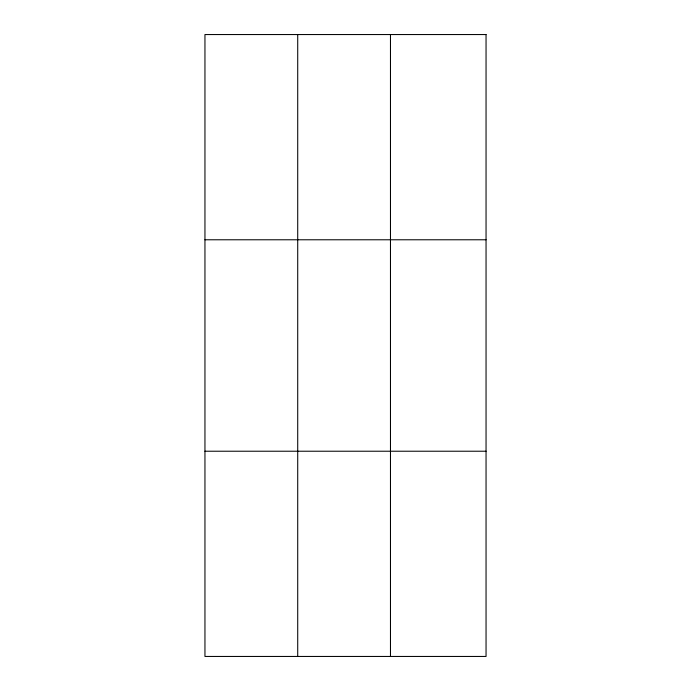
<?xml version="1.0" encoding="UTF-8"?>
<svg xmlns="http://www.w3.org/2000/svg" width="691" height="691" viewBox="0 0 691 691"><rect width="100%" height="100%" fill="white"/><g stroke="black" fill="none" stroke-linecap="round" stroke-linejoin="round"><path stroke-width="1.04" d="M297.717 34.55L297.717 656.45M390.475 34.55L390.475 656.45M204.951 239.777L486.049 239.777M204.951 451.223L486.049 451.223M486.049 34.55L486.049 656.45L204.951 656.45L204.951 34.55L486.049 34.55"/></g></svg>
